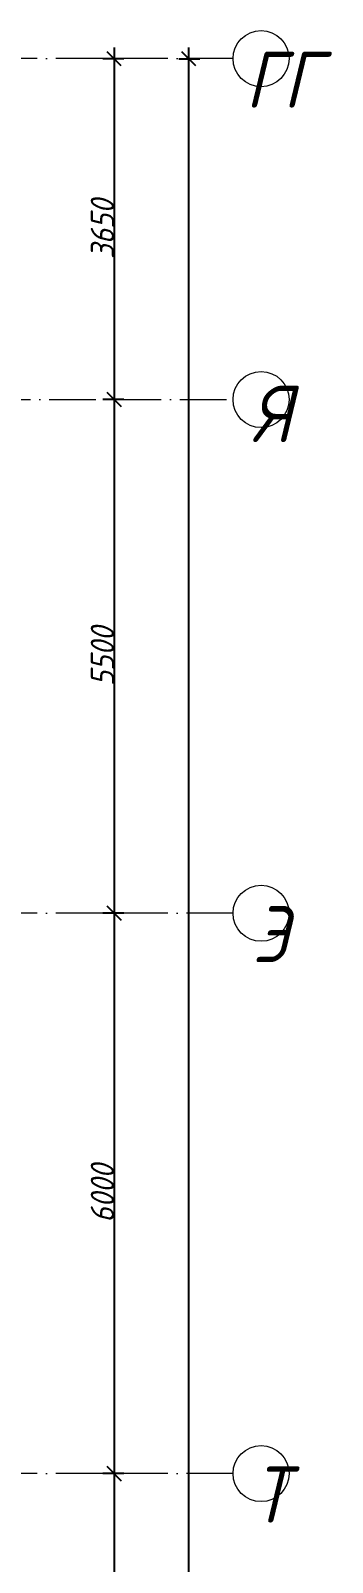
# Model space of a CAD drawing. Header units: millimetres. Extents: x -606178 to 312196, y -19338 to 632709.
# Drawn here: x -240364 to -237129, y 483325 to 499725 of the extents above; entities that cross this region are included whole.
import ezdxf

# ---------------------------------------------------------------- set-up
doc = ezdxf.new("R2010")
doc.units = ezdxf.units.MM
doc.linetypes.add('50_200_ШТРИХ_1Т_ш5_п1_п1_', pattern=[700, 500, -100, 0, -100])
for name, color, linetype, lineweight in [('A-____-____-DIMS', 7, 'Continuous', 9), ('S-GRID-____-IDEN', 7, 'Continuous', 9), ('S-GRID-____-OTLN-1', 7, '50_200_ШТРИХ_1Т_ш5_п1_п1_', 9)]:
    doc.layers.add(name, color=color, linetype=linetype, lineweight=lineweight)
doc.styles.add('ISOCPEUR_I', font='isocpeui.ttf', dxfattribs={"width": 0.9, "height": 2.5})
doc.styles.add('ISOCPEUR_I_9', font='isocpeui.ttf', dxfattribs={"width": 0.9, "height": 250})
doc.dimstyles.new('ISO-2_5_0_9К_БОЛЬШОЙ_ОСИ', dxfattribs={"dimscale": 304.8, "dimtxt": 248.995294, "dimasz": 0.492126, "dimexe": 0.393701, "dimexo": 0, "dimgap": 0, "dimtad": 1, "dimdec": 0, "dimzin": 0, "dimdsep": 46, "dimtxsty": 'ISOCPEUR_I_9', "dimblk1": 'OBLIQUE', "dimblk2": 'OBLIQUE', "dimsah": 1, "dimcen": 0.09, "dimdle": 0.393701, "dimazin": 0, "dimtfac": 1, "dimtdec": 4, "dimtix": 1, "dimtmove": 0, "dimatfit": 3, "dimfxl": 1, "dimtvp": 1, "dimtolj": 1, "dimtzin": 0, "dimarcsym": 2})

# ---------------------------------------------------------------- blocks, each defined once
blk = doc.blocks.new('Ось сетки - Круг_Ø6_00__ISO-2_5_0_9K_-25732049-АР1_План отверстий 1 этажа в осях 1-64_А-ГГ')
at = {"layer": 'S-GRID-____-IDEN'}
blk.add_circle((0, 0), 3, dxfattribs=at)
blk = doc.blocks.new('_Oblique')
at = {"color": 0, "linetype": 'ByBlock', "lineweight": -2}
blk.add_line((-0.5, -0.5), (0.5, 0.5), dxfattribs=at)
blk = doc.blocks.new('*D4673')
at = {"layer": 'A-____-____-DIMS', "color": 0, "lineweight": -2, "transparency": 16777216}
for p, q in [((-239469, 499545), (-239469, 495655)), ((-239363, 499425), (-239589, 499425)), ((-239363, 495775), (-239589, 495775))]:
    blk.add_line(p, q, dxfattribs=at)
at = {"layer": 'Defpoints', "color": 0, "transparency": 16777216}
for p in [(-239363, 499425), (-239469, 495775), (-239363, 495775)]:
    blk.add_point(p, dxfattribs=at)
at = {"layer": 'A-____-____-DIMS', "color": 0, "lineweight": -2, "transparency": 16777216, "xscale": 150, "yscale": 150, "zscale": 150}
for p, rotation in [((-239469, 499425), 90), ((-239469, 495775), 270)]:
    blk.add_blockref('_Oblique', p, dxfattribs=dict(at, rotation=rotation))
at = {"layer": 'A-____-____-DIMS', "color": 0, "transparency": 16777216, "insert": (-239594, 497600), "char_height": 250, "width": 758.48, "attachment_point": 5, "rotation": 90, "style": 'ISOCPEUR_I_9'}
blk.add_mtext('\\A1;3650', dxfattribs=at)
blk = doc.blocks.new('*D4674')
at = {"layer": 'A-____-____-DIMS', "color": 0, "lineweight": -2, "transparency": 16777216}
for p, q in [((-239363, 495775), (-239589, 495775)), ((-239469, 495895), (-239469, 490155)), ((-239363, 490275), (-239589, 490275))]:
    blk.add_line(p, q, dxfattribs=at)
at = {"layer": 'Defpoints', "color": 0, "transparency": 16777216}
for p in [(-239363, 495775), (-239469, 490275), (-239363, 490275)]:
    blk.add_point(p, dxfattribs=at)
at = {"layer": 'A-____-____-DIMS', "color": 0, "lineweight": -2, "transparency": 16777216, "xscale": 150, "yscale": 150, "zscale": 150}
for p, rotation in [((-239469, 495775), 90), ((-239469, 490275), 270)]:
    blk.add_blockref('_Oblique', p, dxfattribs=dict(at, rotation=rotation))
at = {"layer": 'A-____-____-DIMS', "color": 0, "transparency": 16777216, "insert": (-239594, 493025), "char_height": 250, "width": 758.48, "attachment_point": 5, "rotation": 90, "style": 'ISOCPEUR_I_9'}
blk.add_mtext('\\A1;5500', dxfattribs=at)
blk = doc.blocks.new('*D4675')
at = {"layer": 'A-____-____-DIMS', "color": 0, "lineweight": -2, "transparency": 16777216}
for p, q in [((-239469, 490395), (-239469, 484155)), ((-239363, 490275), (-239589, 490275)), ((-239363, 484275), (-239589, 484275))]:
    blk.add_line(p, q, dxfattribs=at)
at = {"layer": 'Defpoints', "color": 0, "transparency": 16777216}
for p in [(-239363, 490275), (-239469, 484275), (-239363, 484275)]:
    blk.add_point(p, dxfattribs=at)
at = {"layer": 'A-____-____-DIMS', "color": 0, "lineweight": -2, "transparency": 16777216, "xscale": 150, "yscale": 150, "zscale": 150}
for p, rotation in [((-239469, 490275), 90), ((-239469, 484275), 270)]:
    blk.add_blockref('_Oblique', p, dxfattribs=dict(at, rotation=rotation))
at = {"layer": 'A-____-____-DIMS', "color": 0, "transparency": 16777216, "insert": (-239594, 487275), "char_height": 250, "width": 758.48, "attachment_point": 5, "rotation": 90, "style": 'ISOCPEUR_I_9'}
blk.add_mtext('\\A1;6000', dxfattribs=at)
blk = doc.blocks.new('*D4676')
at = {"layer": 'A-____-____-DIMS', "color": 0, "lineweight": -2, "transparency": 16777216}
for p, q in [((-239469, 484395), (-239469, 478155)), ((-239363, 484275), (-239589, 484275)), ((-239363, 478275), (-239589, 478275))]:
    blk.add_line(p, q, dxfattribs=at)
at = {"layer": 'Defpoints', "color": 0, "transparency": 16777216}
for p in [(-239363, 484275), (-239469, 478275), (-239363, 478275)]:
    blk.add_point(p, dxfattribs=at)
at = {"layer": 'A-____-____-DIMS', "color": 0, "lineweight": -2, "transparency": 16777216, "xscale": 150, "yscale": 150, "zscale": 150}
for p, rotation in [((-239469, 484275), 90), ((-239469, 478275), 270)]:
    blk.add_blockref('_Oblique', p, dxfattribs=dict(at, rotation=rotation))
at = {"layer": 'A-____-____-DIMS', "color": 0, "transparency": 16777216, "insert": (-239594, 481275), "char_height": 250, "width": 758.48, "attachment_point": 5, "rotation": 90, "style": 'ISOCPEUR_I_9'}
blk.add_mtext('\\A1;6000', dxfattribs=at)
blk = doc.blocks.new('*D4680')
at = {"layer": 'A-____-____-DIMS', "color": 0, "lineweight": -2, "transparency": 16777216}
for p, q in [((-238669, 465855), (-238669, 499545)), ((-238775, 499425), (-238549, 499425)), ((-238775, 465975), (-238549, 465975))]:
    blk.add_line(p, q, dxfattribs=at)
at = {"layer": 'Defpoints', "color": 0, "transparency": 16777216}
for p in [(-238775, 499425), (-238669, 499425), (-238775, 465975)]:
    blk.add_point(p, dxfattribs=at)
at = {"layer": 'A-____-____-DIMS', "color": 0, "lineweight": -2, "transparency": 16777216, "xscale": 150, "yscale": 150, "zscale": 150}
for p, rotation in [((-238669, 499425), 90), ((-238669, 465975), 270)]:
    blk.add_blockref('_Oblique', p, dxfattribs=dict(at, rotation=rotation))
at = {"layer": 'A-____-____-DIMS', "color": 0, "transparency": 16777216, "insert": (-238794, 482700), "char_height": 250, "width": 971.08, "attachment_point": 5, "rotation": 90, "style": 'ISOCPEUR_I_9'}
blk.add_mtext('\\A1;33450', dxfattribs=at)

msp = doc.modelspace()

# ---------------------------------------------------------------- linework, layer by layer
at = {"layer": 'S-GRID-____-OTLN-1'}
for p, q in [((-238193.5619, 499425.3011), (-269570.0713, 499425.3011)), ((-269570.0713, 495775.3011), (-238193.5619, 495775.3011)), ((-238193.5619, 490275.3011), (-269570.0713, 490275.3011)), ((-238193.5619, 484275.3011), (-269570.0713, 484275.3011))]:
    msp.add_line(p, q, dxfattribs=at)

# ---------------------------------------------------------------- block references
at = {"layer": 'S-GRID-____-IDEN', "xscale": 99.99999999999993, "yscale": 99.99999999999993, "zscale": 99.99999999999993}
for p, rotation in [((-237893.5619, 499425.3011), 89.9999999999998), ((-237893.5619, 495775.3011), 269.9999999999995), ((-237893.5619, 490275.3011), 89.99999999999982), ((-237893.5619, 484275.3011), 89.9999999999998)]:
    msp.add_blockref('Ось сетки - Круг_Ø6_00__ISO-2_5_0_9K_-25732049-АР1_План отверстий 1 этажа в осях 1-64_А-ГГ', p, dxfattribs=dict(at, rotation=rotation))

# ---------------------------------------------------------------- texts
at = {"layer": 'S-GRID-____-IDEN', "char_height": 600, "attachment_point": 1, "style": 'ISOCPEUR_I'}
for s, insert, width in [('ГГ', (-238060.6324, 499501.377), 404.0505), ('\\fISOCPEUR|b0|i1|c204|p34|;\\W.9;Я', (-237991.5414, 495921.9336), 223.670812), ('\\fISOCPEUR|b0|i1|c204|p34|;\\W.9;Э', (-237986.3824, 490351.377), 223.670812), ('\\fISOCPEUR|b0|i1|c204|p34|;\\W.9;Т', (-237986.3824, 484351.377), 223.670812)]:
    msp.add_mtext(s, dxfattribs=dict(at, insert=insert, width=width))

# ---------------------------------------------------------------- dimensions: what is measured, and where the dimension line sits
at = {"layer": 'A-____-____-DIMS'}
for base, p1, p2, override, picture, middle in [((-239468.7678, 495775.3011), (-239362.7018, 499425.3011), (-239362.7018, 495775.3011), {"dimpost": '<>', "dimfxl": 3650}, '*D4673', (-239593.7678, 497600.3011)), ((-238668.7678, 499425.3011), (-238774.8338, 465975.3011), (-238774.8338, 499425.3011), {"dimpost": '<>', "dimfxl": 33450}, '*D4680', (-238793.7678, 482700.3011)), ((-239468.7678, 490275.3011), (-239362.7018, 495775.3011), (-239362.7018, 490275.3011), {"dimpost": '<>', "dimfxl": 5500}, '*D4674', (-239593.7678, 493025.3011)), ((-239468.7678, 484275.3011), (-239362.7018, 490275.3011), (-239362.7018, 484275.3011), {"dimpost": '<>', "dimfxl": 6000}, '*D4675', (-239593.7678, 487275.3011)), ((-239468.7678, 478275.3011), (-239362.7018, 484275.3011), (-239362.7018, 478275.3011), {"dimpost": '<>', "dimfxl": 6000}, '*D4676', (-239593.7678, 481275.3011))]:
    dim = msp.add_linear_dim(base=base, p1=p1, p2=p2, angle=90, dimstyle='ISO-2_5_0_9К_БОЛЬШОЙ_ОСИ', override=override, dxfattribs=at)
    dim.commit()
    dim.dimension.update_dxf_attribs({"geometry": picture, "text_midpoint": middle})

doc.saveas('drawing.dxf')
